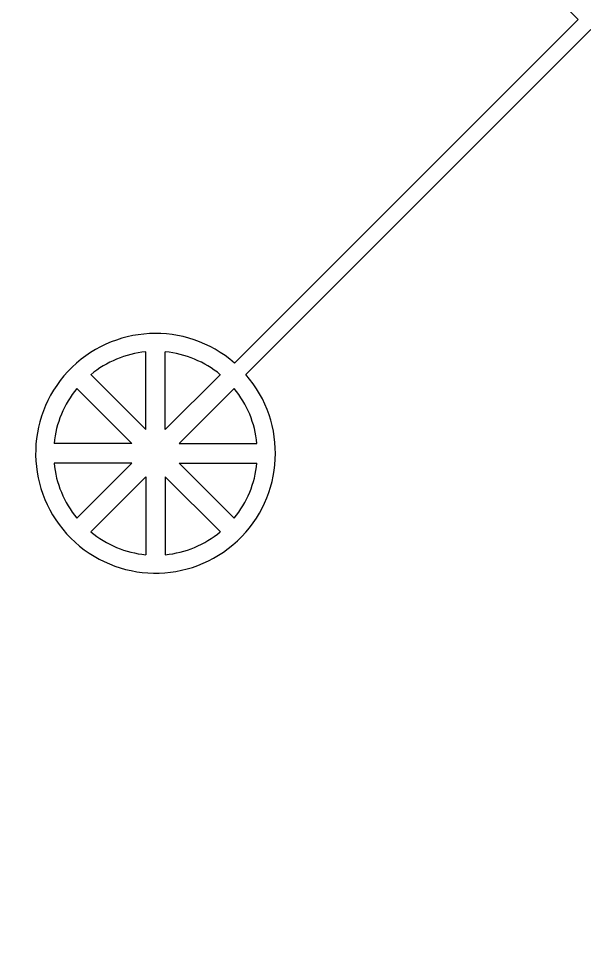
# Model space of a CAD drawing. Extents: x 4629 to 54629, y 4377 to 54377.
# Drawn here: x 19231 to 22770, y 29377 to 35184 of the extents above; entities that cross this region are included whole.
import ezdxf

# ---------------------------------------------------------------- set-up
doc = ezdxf.new("R2010")
doc.units = 13
doc.layers.add('CLEAR', color=140, linetype='Continuous')
doc.layers.add('OPAQUE', color=10, linetype='Continuous')

msp = doc.modelspace()

# ---------------------------------------------------------------- linework, layer by layer
at = {"layer": 'CLEAR'}
for p, q in [((22730.9, 35177.4), (20581.2, 37327)), ((22730.9, 35177.4), (20581.2, 33027.7)), ((22809.8, 35114.9), (20651.9, 32957))]:
    msp.add_line(p, q, dxfattribs=at)
msp.add_arc((20087.4, 32463.2), 750, 48.82255, 41.17745, dxfattribs=at)
at = {"layer": 'OPAQUE'}
for p, q in [((20026.1, 32611.2), (20026.1, 33097.8)), ((20148.7, 32611.2), (20148.7, 33097.8)), ((20026.1, 32611.2), (19682.1, 32955.3)), ((20148.7, 32611.2), (20492.8, 32955.3)), ((19939.4, 32524.5), (19595.4, 32868.6)), ((20235.4, 32524.5), (20579.5, 32868.6)), ((19939.4, 32524.5), (19452.9, 32524.5)), ((20235.4, 32524.5), (20722, 32524.5)), ((19939.4, 32401.9), (19452.9, 32401.9)), ((19939.4, 32401.9), (19595.4, 32057.9)), ((20235.4, 32401.9), (20722, 32401.9)), ((20235.4, 32401.9), (20579.5, 32057.9)), ((20026.1, 32315.2), (19682.1, 31971.2)), ((20026.1, 32315.2), (20026.1, 31828.7)), ((20148.7, 32315.2), (20148.7, 31828.7)), ((20148.7, 32315.2), (20492.8, 31971.2))]:
    msp.add_line(p, q, dxfattribs=at)
msp.add_circle((29629.1, 29377.4), 25000, dxfattribs=at)
for start, end in [(95.51773, 129.48227), (50.51773, 84.48227), (140.51773, 174.48227), (5.51773, 39.48227), (185.51773, 219.48227), (320.51773, 354.48227), (230.51773, 264.48227), (275.51773, 309.48227)]:
    msp.add_arc((20087.4, 32463.2), 637.5, start, end, dxfattribs=at)

doc.saveas('drawing.dxf')
